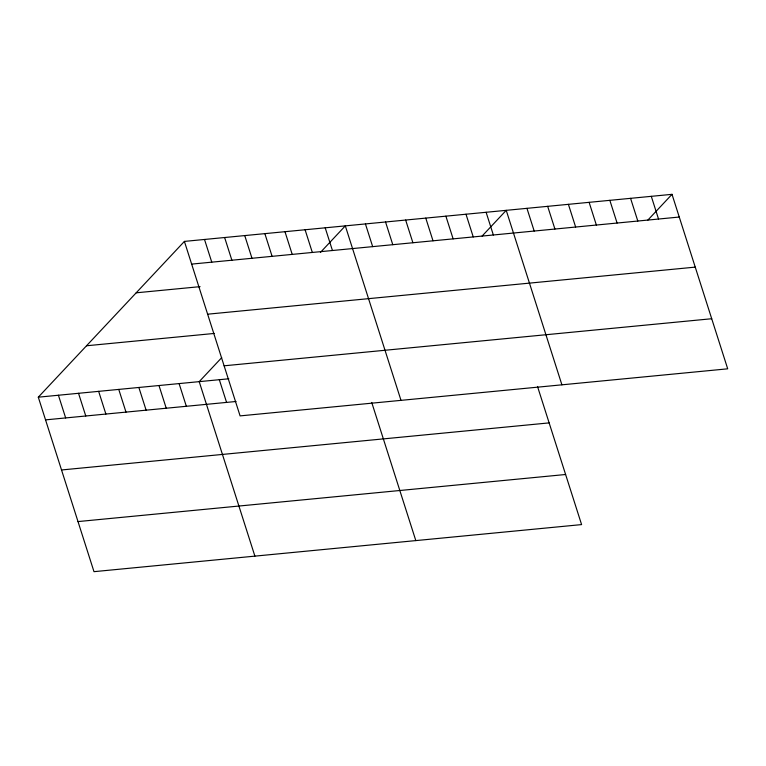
<?xml version="1.0" encoding="UTF-8"?>
<svg xmlns="http://www.w3.org/2000/svg" width="766" height="766" viewBox="0 0 766 766"><rect width="100%" height="100%" fill="white"/><g stroke="black" fill="none" stroke-linecap="round" stroke-linejoin="round"><path stroke-width="1.15" d="M537.512 386.466L581.595 524.595L93.988 571.666L38.3 397.181L184.405 241.405L672.012 194.334L727.7 368.819L240.093 415.89L184.405 241.405M221.709 357.655L199.208 381.64L254.896 556.135M320.408 252.435L345.313 225.874L401.001 400.359M482.12 236.043L506.23 210.344L561.909 384.829M647.912 220.034L672.012 194.334M191.644 264.107L679.26 217.037M136.185 292.813L200.079 286.647M207.634 314.194L695.241 267.123M86.51 345.772L214.298 333.44M224.103 365.803L711.71 318.733M38.3 397.181L228.795 378.787M45.548 419.873L236.033 401.489M61.529 469.97L549.145 422.889M77.998 521.579L565.614 474.499M651.292 196.335L658.53 219.028M630.571 198.337L637.81 221.029M609.841 200.338L617.09 223.03M589.121 202.339L596.36 225.032M568.401 204.34L575.639 227.033M547.671 206.341L554.919 229.034M526.951 208.342L534.189 231.035M486.113 212.278L493.352 234.98M465.996 214.221L473.244 236.924M445.889 216.165L453.127 238.858M425.772 218.109L433.01 240.802M405.654 220.053L412.903 242.745M385.547 221.987L392.786 244.689M365.43 223.931L372.669 246.633M325.205 227.818L332.444 250.511M371.73 402.466L415.814 540.595M305.088 229.762L312.327 252.454M284.971 231.696L292.219 254.398M264.864 233.64L272.102 256.342M244.747 235.583L251.985 258.276M224.63 237.527L231.878 260.22M204.512 239.471L211.761 262.163M219.325 379.706L226.573 402.399M179.1 383.584L186.339 406.286M158.983 385.528L166.232 408.221M138.866 387.472L146.114 410.164M118.759 389.415L125.997 412.108M98.642 391.349L105.89 414.052M78.525 393.293L85.773 415.995M58.417 395.237L65.656 417.93"/></g></svg>
